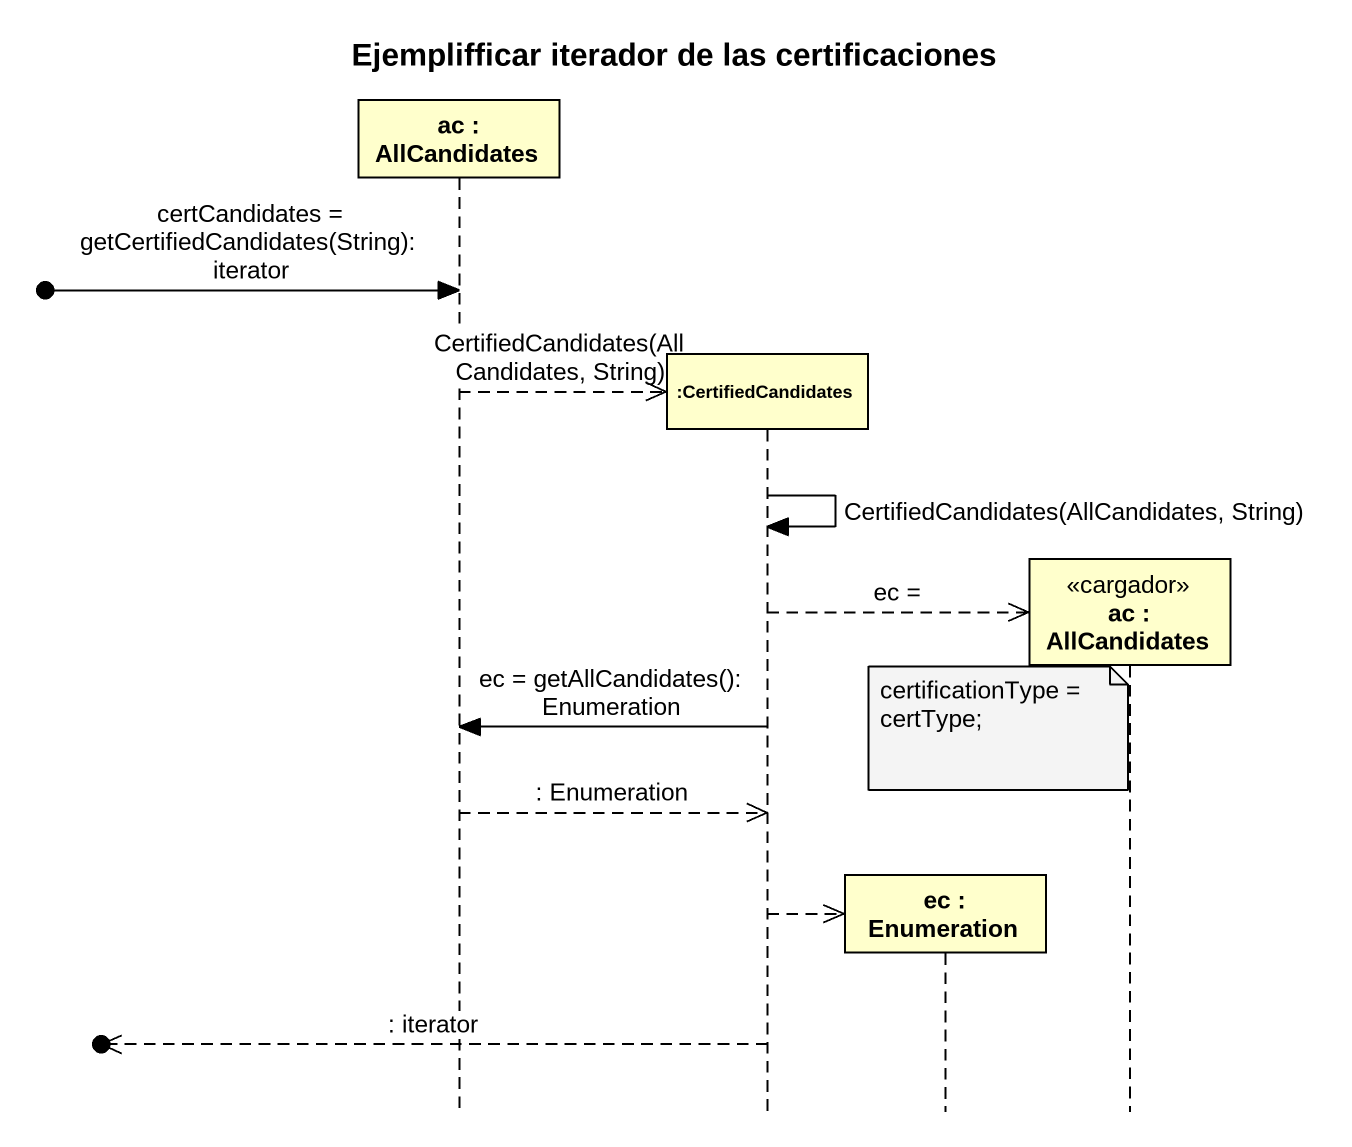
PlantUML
@startuml
title Ejemplifficar iterador de las certificaciones
hide footbox
participant "ac : AllCandidates" as ac
participant ":CertifiedCandidates" as CertifiedCandidates
participant "ec : Enumeration" as ec
participant "ac : AllCandidates" as ac_2 <<cargador>>

[o-> ac : certCandidates = getCertifiedCandidates(String): iterator
ac -->> CertifiedCandidates ** : CertifiedCandidates(AllCandidates, String)
CertifiedCandidates -> CertifiedCandidates : CertifiedCandidates(AllCandidates, String)
CertifiedCandidates -->> ac_2 ** : ec =
CertifiedCandidates -> ac : ec = getAllCandidates(): Enumeration
note over ec : certificationType = certType;
ac -->> CertifiedCandidates : : Enumeration
CertifiedCandidates -->> ec **
[o<<-- CertifiedCandidates : : iterator
@enduml
